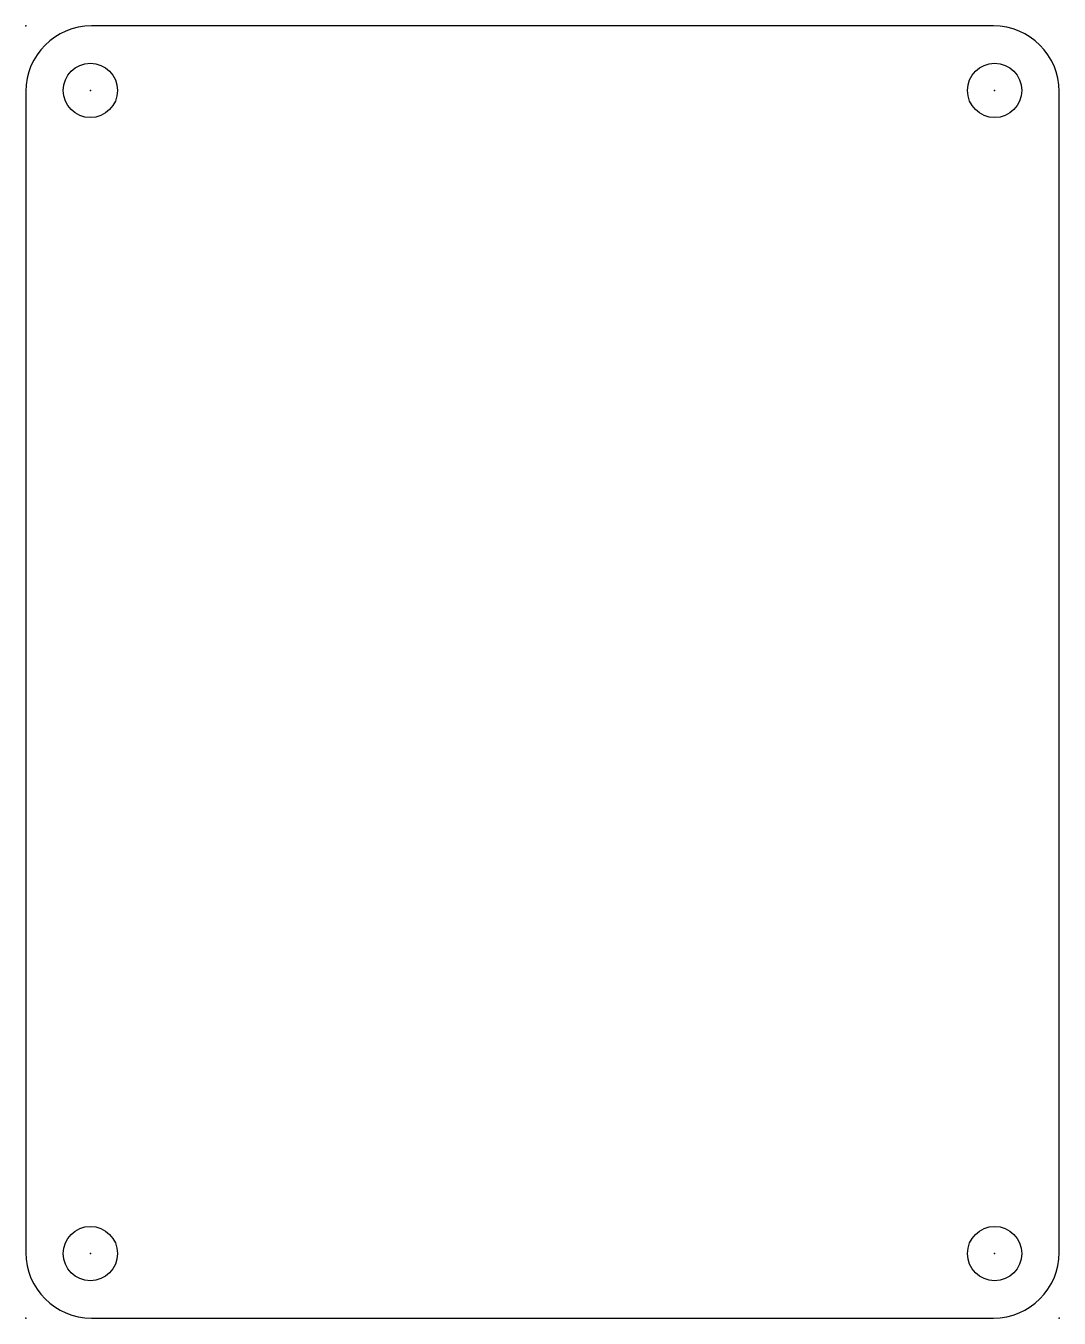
# Model space of a CAD drawing. Header units: centimetres. Extents: x -0.5 to 7.5, y -0.5 to 9.5.
import ezdxf

# ---------------------------------------------------------------- set-up
doc = ezdxf.new("R2010")
doc.units = ezdxf.units.CM
doc.header["$MEASUREMENT"] = 0
doc.layers.add('circuitBoard v2_Sketch1', color=7, linetype='Continuous')

msp = doc.modelspace()

# ---------------------------------------------------------------- linework, layer by layer
at = {"layer": 'circuitBoard v2_Sketch1'}
for p, q in [((6.992, 9.5), (0.008, 9.5)), ((-0.5, 8.992), (-0.5, 0.008)), ((7.5, 0.008), (7.5, 8.992)), ((0.008, -0.5), (6.992, -0.5))]:
    msp.add_line(p, q, dxfattribs=at)
for centre in [(0, 9), (7, 9), (0, 0), (7, 0)]:
    msp.add_circle(centre, 0.21, dxfattribs=at)
for centre, start, end in [((0.008, 8.992), 90, 180), ((6.992, 8.992), 0, 90), ((0.008, 0.008), 180, 270), ((6.992, 0.008), 270, 0)]:
    msp.add_arc(centre, 0.508, start, end, dxfattribs=at)
for p in [(-0.5, 9.5), (0, 9), (7, 9), (0, 0), (7, 0), (-0.5, -0.5), (7.5, -0.5)]:
    msp.add_point(p, dxfattribs=at)

doc.saveas('drawing.dxf')
